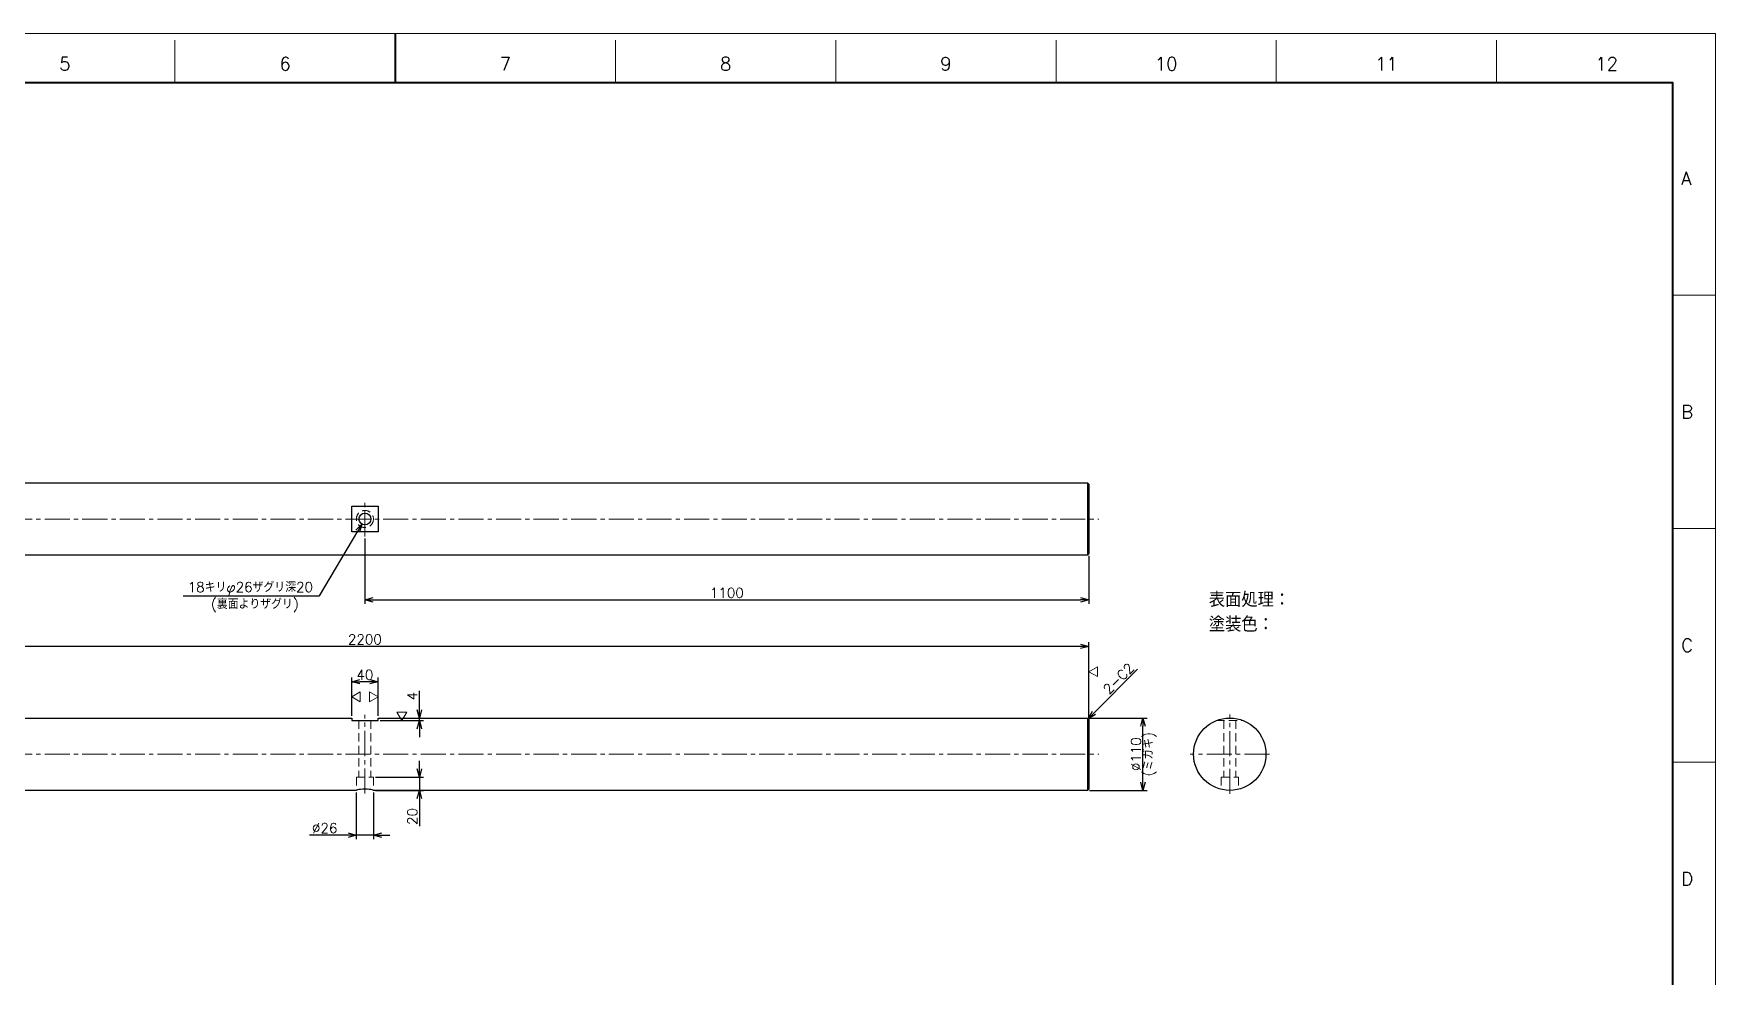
# Model space of a CAD drawing. Header units: millimetres. Extents: x 0 to 4141, y -24 to 2915.
# Drawn here: x 1586 to 4141, y 1481 to 2915 of the extents above; entities that cross this region are included whole.
import ezdxf
from ezdxf.enums import TextEntityAlignment as Align

# ---------------------------------------------------------------- set-up
doc = ezdxf.new("R2010")
doc.units = ezdxf.units.MM
doc.header["$LTSCALE"] = 2
doc.header["$PDMODE"] = 99
doc.header["$PDSIZE"] = 1
doc.linetypes.add('CENTER2', pattern=[28.575, 19.05, -3.175, 3.175, -3.175])
doc.linetypes.add('HIDDEN', pattern=[9.525, 6.35, -3.175])
for name, color, linetype, lineweight in [('04_HIDDEN', 2, 'HIDDEN', 13), ('05_CENTER', 4, 'CENTER2', 13), ('08_DIM', 3, 'Continuous', 13), ('90_FRAME', 5, 'Continuous', 35)]:
    doc.layers.add(name, color=color, linetype=linetype, lineweight=lineweight)
doc.layers.add('91_BLANK', color=5, linetype='Continuous', lineweight=0, plot=False)
doc.styles.add('KSS_TXT', font='txt.shx', dxfattribs={"bigfont": 'extfont2.shx'})
doc.dimstyles.new('KSS_DIM', dxfattribs={"dimscale": 5, "dimtxt": 3, "dimasz": 2.5, "dimexe": 1.25, "dimexo": 0.625, "dimtad": 1, "dimdsep": 46, "dimtxsty": 'KSS_TXT', "dimblk": 'OPEN30', "dimcen": 0, "dimazin": 2, "dimtfac": 0.75, "dimtmove": 0, "dimatfit": 3, "dimldrblk": 'OPEN30', "dimfxl": 1.25, "dimtolj": 1, "dimarcsym": 0})
doc.dimstyles.new('KSS_DIM$3', dxfattribs={"dimscale": 5, "dimtxt": 3, "dimasz": 2.5, "dimexe": 1.25, "dimexo": 0.625, "dimtad": 1, "dimtih": 1, "dimtoh": 1, "dimdsep": 46, "dimtxsty": 'KSS_TXT', "dimblk": 'OPEN30', "dimcen": 0, "dimazin": 2, "dimtfac": 0.75, "dimtofl": 0, "dimtmove": 0, "dimatfit": 3, "dimldrblk": 'OPEN30', "dimfxl": 1.25, "dimtolj": 1, "dimarcsym": 0})

# ---------------------------------------------------------------- blocks, each defined once
blk = doc.blocks.new('_Open30')
at = {"color": 0, "linetype": 'ByBlock', "lineweight": -2}
for p, q in [((-1, 0.27), (0, 0)), ((0, 0), (-1, -0.27)), ((0, 0), (-1, 0))]:
    blk.add_line(p, q, dxfattribs=at)
blk = doc.blocks.new('*D144')
at = {"layer": '08_DIM', "color": 0, "lineweight": -2, "transparency": 16777216}
for p, q in [((2171.9, 1886.6), (2171.9, 1915.4)), ((2112.2, 1874.1), (2178.1, 1874.1)), ((2112.2, 1870.1), (2178.1, 1870.1)), ((2171.9, 1870.1), (2171.9, 1874.1)), ((2171.9, 1857.6), (2171.9, 1845.1))]:
    blk.add_line(p, q, dxfattribs=at)
at = {"layer": 'Defpoints', "color": 0, "transparency": 16777216}
for p in [(2109.1, 1874.1), (2109.1, 1870.1), (2171.9, 1874.1)]:
    blk.add_point(p, dxfattribs=at)
at = {"layer": '08_DIM', "color": 0, "lineweight": -2, "transparency": 16777216, "xscale": 12.5, "yscale": 12.5, "zscale": 12.5}
for p, rotation in [((2171.9, 1874.1), 270), ((2171.9, 1870.1), 90)]:
    blk.add_blockref('_Open30', p, dxfattribs=dict(at, rotation=rotation))
at = {"layer": '08_DIM', "color": 0, "transparency": 16777216, "insert": (2161.2, 1907.2), "char_height": 15, "attachment_point": 5, "rotation": 90, "style": 'KSS_TXT'}
blk.add_mtext('\\A1;4', dxfattribs=at)
blk = doc.blocks.new('*D145')
at = {"layer": '08_DIM', "color": 0, "lineweight": -2, "transparency": 16777216}
for p, q in [((2069.1, 1877.2), (2069.1, 1935.6)), ((2096.6, 1929.3), (2081.6, 1929.3)), ((2109.1, 1877.2), (2109.1, 1935.6))]:
    blk.add_line(p, q, dxfattribs=at)
at = {"layer": 'Defpoints', "color": 0, "transparency": 16777216}
for p in [(2069.1, 1929.3), (2069.1, 1874.1), (2109.1, 1874.1)]:
    blk.add_point(p, dxfattribs=at)
at = {"layer": '08_DIM', "color": 0, "lineweight": -2, "transparency": 16777216, "xscale": 12.5, "yscale": 12.5, "zscale": 12.5, "rotation": 180}
blk.add_blockref('_Open30', (2069.1, 1929.3), dxfattribs=at)
at = {"layer": '08_DIM', "color": 0, "lineweight": -2, "transparency": 16777216, "xscale": 12.5, "yscale": 12.5, "zscale": 12.5}
blk.add_blockref('_Open30', (2109.1, 1929.3), dxfattribs=at)
at = {"layer": '08_DIM', "color": 0, "transparency": 16777216, "insert": (2089.1, 1939.9), "char_height": 15, "attachment_point": 5, "style": 'KSS_TXT'}
blk.add_mtext('\\A1;40', dxfattribs=at)
blk = doc.blocks.new('*D146')
at = {"layer": '08_DIM', "color": 0, "lineweight": -2, "transparency": 16777216}
for p, q in [((2089.1, 2147.2), (2089.1, 2047.5)), ((3189.1, 2120.5), (3189.1, 2047.5)), ((2101.6, 2053.8), (3176.6, 2053.8))]:
    blk.add_line(p, q, dxfattribs=at)
at = {"layer": 'Defpoints', "color": 0, "transparency": 16777216}
for p in [(2089.1, 2150.3), (3189.1, 2123.6), (3189.1, 2053.8)]:
    blk.add_point(p, dxfattribs=at)
at = {"layer": '08_DIM', "color": 0, "lineweight": -2, "transparency": 16777216, "xscale": 12.5, "yscale": 12.5, "zscale": 12.5, "rotation": 180}
blk.add_blockref('_Open30', (2089.1, 2053.8), dxfattribs=at)
at = {"layer": '08_DIM', "color": 0, "lineweight": -2, "transparency": 16777216, "xscale": 12.5, "yscale": 12.5, "zscale": 12.5}
blk.add_blockref('_Open30', (3189.1, 2053.8), dxfattribs=at)
at = {"layer": '08_DIM', "color": 0, "transparency": 16777216, "insert": (2639.1, 2064.4), "char_height": 15, "attachment_point": 5, "style": 'KSS_TXT'}
blk.add_mtext('\\A1;1100', dxfattribs=at)
blk = doc.blocks.new('*D147')
at = {"layer": '08_DIM', "color": 0, "lineweight": -2, "transparency": 16777216}
for p, q in [((989.1, 1875.2), (989.1, 1989.2)), ((3176.6, 1983), (1001.6, 1983)), ((3189.1, 1875.2), (3189.1, 1989.2))]:
    blk.add_line(p, q, dxfattribs=at)
at = {"layer": 'Defpoints', "color": 0, "transparency": 16777216}
for p in [(989.1, 1983), (989.1, 1872.1), (3189.1, 1872.1)]:
    blk.add_point(p, dxfattribs=at)
at = {"layer": '08_DIM', "color": 0, "lineweight": -2, "transparency": 16777216, "xscale": 12.5, "yscale": 12.5, "zscale": 12.5, "rotation": 180}
blk.add_blockref('_Open30', (989.1, 1983), dxfattribs=at)
at = {"layer": '08_DIM', "color": 0, "lineweight": -2, "transparency": 16777216, "xscale": 12.5, "yscale": 12.5, "zscale": 12.5}
blk.add_blockref('_Open30', (3189.1, 1983), dxfattribs=at)
at = {"layer": '08_DIM', "color": 0, "transparency": 16777216, "insert": (2089.1, 1993.6), "char_height": 15, "attachment_point": 5, "style": 'KSS_TXT'}
blk.add_mtext('\\A1;2200', dxfattribs=at)
blk = doc.blocks.new('*D148')
at = {"layer": '08_DIM', "color": 0, "lineweight": -2, "transparency": 16777216}
for p, q in [((3190.2, 1874.1), (3277.6, 1874.1)), ((3271.3, 1776.6), (3271.3, 1861.6)), ((3190.2, 1764.1), (3277.6, 1764.1))]:
    blk.add_line(p, q, dxfattribs=at)
at = {"layer": 'Defpoints', "color": 0, "transparency": 16777216}
for p in [(3187.1, 1874.1), (3271.3, 1874.1), (3187.1, 1764.1)]:
    blk.add_point(p, dxfattribs=at)
at = {"layer": '08_DIM', "color": 0, "lineweight": -2, "transparency": 16777216, "xscale": 12.5, "yscale": 12.5, "zscale": 12.5}
for p, rotation in [((3271.3, 1874.1), 90), ((3271.3, 1764.1), 270)]:
    blk.add_blockref('_Open30', p, dxfattribs=dict(at, rotation=rotation))
at = {"layer": '08_DIM', "color": 0, "transparency": 16777216, "char_height": 15, "attachment_point": 5, "rotation": 90, "style": 'KSS_TXT'}
for s, insert in [('\\A1;%%C110', (3260.7, 1819.1)), ('\\A1;(ミガキ)', (3281.9, 1819.1))]:
    blk.add_mtext(s, dxfattribs=dict(at, insert=insert))
blk = doc.blocks.new('*D149')
at = {"layer": '08_DIM', "color": 0, "lineweight": -2, "transparency": 16777216}
for p, q in [((2076.1, 1761), (2076.1, 1689.8)), ((2102.1, 1761), (2102.1, 1689.8)), ((2063.6, 1696), (2004.9, 1696)), ((2102.1, 1696), (2076.1, 1696)), ((2114.6, 1696), (2127.1, 1696))]:
    blk.add_line(p, q, dxfattribs=at)
at = {"layer": 'Defpoints', "color": 0, "transparency": 16777216}
for p in [(2076.1, 1764.1), (2102.1, 1764.1), (2076.1, 1696)]:
    blk.add_point(p, dxfattribs=at)
at = {"layer": '08_DIM', "color": 0, "lineweight": -2, "transparency": 16777216, "xscale": 12.5, "yscale": 12.5, "zscale": 12.5}
blk.add_blockref('_Open30', (2076.1, 1696), dxfattribs=at)
at = {"layer": '08_DIM', "color": 0, "lineweight": -2, "transparency": 16777216, "xscale": 12.5, "yscale": 12.5, "zscale": 12.5, "rotation": 180}
blk.add_blockref('_Open30', (2102.1, 1696), dxfattribs=at)
at = {"layer": '08_DIM', "color": 0, "transparency": 16777216, "insert": (2028, 1706.7), "char_height": 15, "attachment_point": 5, "style": 'KSS_TXT'}
blk.add_mtext('\\A1;%%C26', dxfattribs=at)
blk = doc.blocks.new('*D150')
at = {"layer": '08_DIM', "color": 0, "lineweight": -2, "transparency": 16777216}
for p, q in [((2171.9, 1796.6), (2171.9, 1809.1)), ((2105.2, 1784.1), (2178.1, 1784.1)), ((2105.2, 1764.1), (2178.1, 1764.1)), ((2171.9, 1784.1), (2171.9, 1764.1)), ((2171.9, 1751.6), (2171.9, 1709.7))]:
    blk.add_line(p, q, dxfattribs=at)
at = {"layer": 'Defpoints', "color": 0, "transparency": 16777216}
for p in [(2102.1, 1784.1), (2102.1, 1764.1), (2171.9, 1764.1)]:
    blk.add_point(p, dxfattribs=at)
at = {"layer": '08_DIM', "color": 0, "lineweight": -2, "transparency": 16777216, "xscale": 12.5, "yscale": 12.5, "zscale": 12.5}
for p, rotation in [((2171.9, 1784.1), 270), ((2171.9, 1764.1), 90)]:
    blk.add_blockref('_Open30', p, dxfattribs=dict(at, rotation=rotation))
at = {"layer": '08_DIM', "color": 0, "transparency": 16777216, "insert": (2161.2, 1724.4), "char_height": 15, "attachment_point": 5, "rotation": 90, "style": 'KSS_TXT'}
blk.add_mtext('\\A1;20', dxfattribs=at)
blk = doc.blocks.new('*D151')
at = {"layer": '08_DIM', "color": 0, "lineweight": -2, "transparency": 16777216}
blk.add_line((3197, 1881.9), (3263.2, 1948.2), dxfattribs=at)
at = {"layer": 'Defpoints', "color": 0, "transparency": 16777216}
for p in [(3295.1, 1980.1), (3295.1, 1980.1), (3188.1, 1873.1)]:
    blk.add_point(p, dxfattribs=at)
at = {"layer": '08_DIM', "color": 0, "lineweight": -2, "transparency": 16777216, "xscale": 12.5, "yscale": 12.5, "zscale": 12.5, "rotation": 225.0000000000005}
blk.add_blockref('_Open30', (3188.1, 1873.1), dxfattribs=at)
at = {"layer": '08_DIM', "color": 0, "transparency": 16777216, "insert": (3234.1, 1934.1), "char_height": 15, "attachment_point": 5, "rotation": 45, "style": 'KSS_TXT'}
blk.add_mtext('\\A1;2-C2', dxfattribs=at)
blk = doc.blocks.new('p1ba01')
for p, q in [((0, 0), (-1.5, 2.6)), ((-1.5, 2.6), (1.5, 2.6)), ((1.5, 2.6), (0, 0))]:
    blk.add_line(p, q)
blk = doc.blocks.new('*D152')
at = {"layer": '08_DIM', "color": 0, "lineweight": -2, "transparency": 16777216}
for p, q in [((2020.3, 2059.8), (2078.2, 2158.1)), ((1812.9, 2059.8), (2020.3, 2059.8))]:
    blk.add_line(p, q, dxfattribs=at)
at = {"layer": 'Defpoints', "color": 0, "transparency": 16777216}
for p in [(2093.7, 2184.4), (2084.5, 2168.9)]:
    blk.add_point(p, dxfattribs=at)
at = {"layer": '08_DIM', "color": 0, "lineweight": -2, "transparency": 16777216, "xscale": 12.5, "yscale": 12.5, "zscale": 12.5, "rotation": 59.51030272653473}
blk.add_blockref('_Open30', (2084.5, 2168.9), dxfattribs=at)
at = {"layer": '08_DIM', "color": 0, "transparency": 16777216, "insert": (1915.1, 2070.6), "char_height": 15, "attachment_point": 5, "style": 'KSS_TXT'}
blk.add_mtext('\\A1;{\\A1;18}キリφ26ザグリ深20', dxfattribs=at)

msp = doc.modelspace()

# ---------------------------------------------------------------- linework, layer by layer
at = {"color": 0}
for p, q in [((3187.116, 2231.632), (3187.116, 2121.632)), ((2069.116, 1874.11), (2069.116, 1870.11)), ((2069.116, 1870.11), (2109.116, 1870.11)), ((2109.116, 1870.11), (2109.116, 1874.11)), ((3187.116, 1874.11), (3187.116, 1764.11))]:
    msp.add_line(p, q, dxfattribs=at)
for points in [[(991.116, 2231.632), (3187.116, 2231.632), (3189.116, 2229.632), (3189.116, 2123.632), (3187.116, 2121.632), (991.116, 2121.632), (989.116, 2123.632), (989.116, 2229.632)], [(2069.116, 2196.232), (2109.116, 2196.232), (2109.116, 2157.032), (2069.116, 2157.032)]]:
    msp.add_lwpolyline(points, close=True, dxfattribs=at)
for points in [[(2076.116, 1764.11), (991.116, 1764.11), (989.116, 1766.11), (989.116, 1872.11), (991.116, 1874.11), (2069.116, 1874.11)], [(2109.116, 1874.11), (3187.116, 1874.11), (3189.116, 1872.11), (3189.116, 1766.11), (3187.116, 1764.11), (2102.116, 1764.11)]]:
    msp.add_lwpolyline(points, dxfattribs=at)
for centre, radius in [((2089.116, 2176.632), 9), ((3403.218, 1819.11), 55)]:
    msp.add_circle(centre, radius, dxfattribs=at)
msp.add_ellipse((2089.116, 1764.11), major_axis=(-13, 0), ratio=0.13227455, start_param=3.14159265, end_param=6.28318531, dxfattribs=at)
at = {"layer": '04_HIDDEN'}
for p, q in [((2080.116, 1870.11), (2080.116, 1784.11)), ((2098.116, 1870.11), (2098.116, 1784.11)), ((3382.627, 1870.11), (3423.809, 1870.11)), ((3394.218, 1870.11), (3394.218, 1784.11)), ((3412.218, 1870.11), (3412.218, 1784.11)), ((2076.116, 1784.11), (2076.116, 1764.11)), ((2076.116, 1784.11), (2102.116, 1784.11)), ((2102.116, 1784.11), (2102.116, 1764.11)), ((3390.218, 1784.11), (3390.218, 1765.669)), ((3390.218, 1784.11), (3416.218, 1784.11)), ((3416.218, 1784.11), (3416.218, 1765.669))]:
    msp.add_line(p, q, dxfattribs=at)
msp.add_circle((2089.116, 2176.632), 13, dxfattribs=at)
at = {"layer": '05_CENTER'}
for p, q in [((2089.116, 2150.302), (2089.116, 2202.963)), ((973.918, 2176.632), (3204.314, 2176.632)), ((2089.116, 1759.166), (2089.116, 1879.054)), ((3403.218, 1758.825), (3403.218, 1879.396)), ((973.918, 1819.11), (3204.314, 1819.11)), ((3463.504, 1819.11), (3342.933, 1819.11))]:
    msp.add_line(p, q, dxfattribs=at)
at = {"layer": '90_FRAME'}
msp.add_line((2135.212, 2914.599), (2135.212, 2839.789), dxfattribs=at)
at = {"layer": '90_FRAME', "color": 4, "lineweight": 13}
for p, q in [((1800.545, 2839.789), (1800.545, 2904.599)), ((2469.879, 2839.789), (2469.879, 2904.599)), ((2804.546, 2839.789), (2804.546, 2904.599)), ((3139.213, 2839.789), (3139.213, 2904.599)), ((3473.88, 2839.789), (3473.88, 2904.599)), ((3808.547, 2839.789), (3808.547, 2904.599)), ((4141.004, 2517.113), (4076.195, 2517.113)), ((4141.004, 2162.127), (4076.195, 2162.127)), ((4141.004, 1807.141), (4076.195, 1807.141))]:
    msp.add_line(p, q, dxfattribs=at)
at = {"layer": '90_FRAME'}
msp.add_lwpolyline([(194.23, 64.52), (4076.195, 64.52), (4076.195, 2839.789), (194.23, 2839.789)], close=True, dxfattribs=at)
at = {"layer": '91_BLANK'}
msp.add_lwpolyline([(0, 0), (4141.004, 0), (4141.004, 2914.599), (0, 2914.599)], close=True, dxfattribs=at)

# ---------------------------------------------------------------- block references
at = {"layer": '08_DIM', "xscale": 5, "yscale": 5, "zscale": 5}
for p, rotation in [((3189.116, 1944.473), 270), ((2069.116, 1906.4), 270), ((2109.116, 1906.4), 90)]:
    msp.add_blockref('p1ba01', p, dxfattribs=dict(at, rotation=rotation))
msp.add_blockref('p1ba01', (2145.18, 1870.11), dxfattribs=at)

# ---------------------------------------------------------------- texts
at = {"layer": '08_DIM', "style": 'KSS_TXT'}
msp.add_text('(裏面よりザグリ)', height=15, dxfattribs=at).set_placement((1855.186, 2039.942))
at = {"layer": '08_DIM', "insert": (3371.284, 2065.305), "char_height": 22.5, "attachment_point": 1, "style": 'KSS_TXT'}
msp.add_mtext_dynamic_manual_height_columns('表面処理：\\P塗装色：', width=312.62169, gutter_width=75, heights=[0], dxfattribs=at)
at = {"layer": '90_FRAME', "color": 0, "lineweight": 13, "style": 'KSS_TXT'}
for s, p in [('5', (1633.212, 2852.698)), ('6', (1967.879, 2852.698)), ('7', (2302.546, 2852.698)), ('8', (2637.213, 2852.698)), ('9', (2971.88, 2852.698)), ('10', (3306.547, 2852.698)), ('11', (3641.214, 2852.698)), ('12', (3975.881, 2852.698))]:
    msp.add_text(s, height=20, dxfattribs=at).set_placement(p, align=Align.BOTTOM_CENTER)
for s, p in [('A', (4089.078, 2694.606)), ('B', (4089.078, 2339.62)), ('C', (4089.078, 1984.634)), ('D', (4089.078, 1629.648))]:
    msp.add_text(s, height=20, dxfattribs=at).set_placement(p, align=Align.MIDDLE_LEFT)

# ---------------------------------------------------------------- dimensions: what is measured, and where the dimension line sits
at = {"layer": '08_DIM'}
dim = msp.add_diameter_dim_2p(p1=(2093.683, 2184.388), p2=(2084.55, 2168.877), text='{\\A1;<>}キリφ26ザグリ深20', dimstyle='KSS_DIM$3', override={"dimpost": '<>', "dimtxsty": 'KSS_TXT', "dimtix": 1, "dimtfill": 0, "dimtfillclr": 0, "dimarcsym": 1}, dxfattribs=at)
dim.commit()
dim.dimension.update_dxf_attribs({"geometry": '*D152', "text_midpoint": (1915.058, 2059.754), "dimtype": 163})
for base, p1, p2, picture, middle in [((3189.116, 2053.762), (2089.116, 2150.302), (3189.116, 2123.632), '*D146', (2639.116, 2064.387)), ((989.116, 1982.987), (3189.116, 1872.11), (989.116, 1872.11), '*D147', (2089.116, 1993.612)), ((2069.116, 1929.315), (2109.116, 1874.11), (2069.116, 1874.11), '*D145', (2089.116, 1939.94))]:
    dim = msp.add_linear_dim(base=base, p1=p1, p2=p2, dimstyle='KSS_DIM', override={"dimarcsym": 1}, dxfattribs=at)
    dim.commit()
    dim.dimension.update_dxf_attribs({"geometry": picture, "text_midpoint": middle})
dim = msp.add_aligned_dim(p1=(3188.116, 1873.11), p2=(3295.058, 1980.052), distance=0, text='2-C2', dimstyle='KSS_DIM', override={"dimse1": 1, "dimse2": 1, "dimsd2": 1, "dimarcsym": 1}, dxfattribs=at)
dim.commit()
dim.dimension.update_dxf_attribs({"geometry": '*D151', "text_midpoint": (3234.074, 1934.094)})
for base, p1, p2, picture, middle in [((2171.868, 1874.11), (2109.116, 1870.11), (2109.116, 1874.11), '*D144', (2161.243, 1907.235)), ((2171.868, 1764.11), (2102.116, 1784.11), (2102.116, 1764.11), '*D150', (2161.243, 1724.423))]:
    dim = msp.add_linear_dim(base=base, p1=p1, p2=p2, angle=90, dimstyle='KSS_DIM', override={"dimarcsym": 1}, dxfattribs=at)
    dim.commit()
    dim.dimension.update_dxf_attribs({"geometry": picture, "text_midpoint": middle})
for base, p1, p2, angle, override, picture, middle in [((3271.315, 1874.11), (3187.116, 1764.11), (3187.116, 1874.11), 90, {"dimpost": '\\X(ミガキ)', "dimarcsym": 1}, '*D148', (3260.69, 1819.11)), ((2076.116, 1696.037), (2102.116, 1764.11), (2076.116, 1764.11), 180, {"dimarcsym": 1}, '*D149', (2027.991, 1706.662))]:
    dim = msp.add_linear_dim(base=base, p1=p1, p2=p2, angle=angle, text='%%C<>', dimstyle='KSS_DIM', override=override, dxfattribs=at)
    dim.commit()
    dim.dimension.update_dxf_attribs({"geometry": picture, "text_midpoint": middle})

doc.saveas('drawing.dxf')
